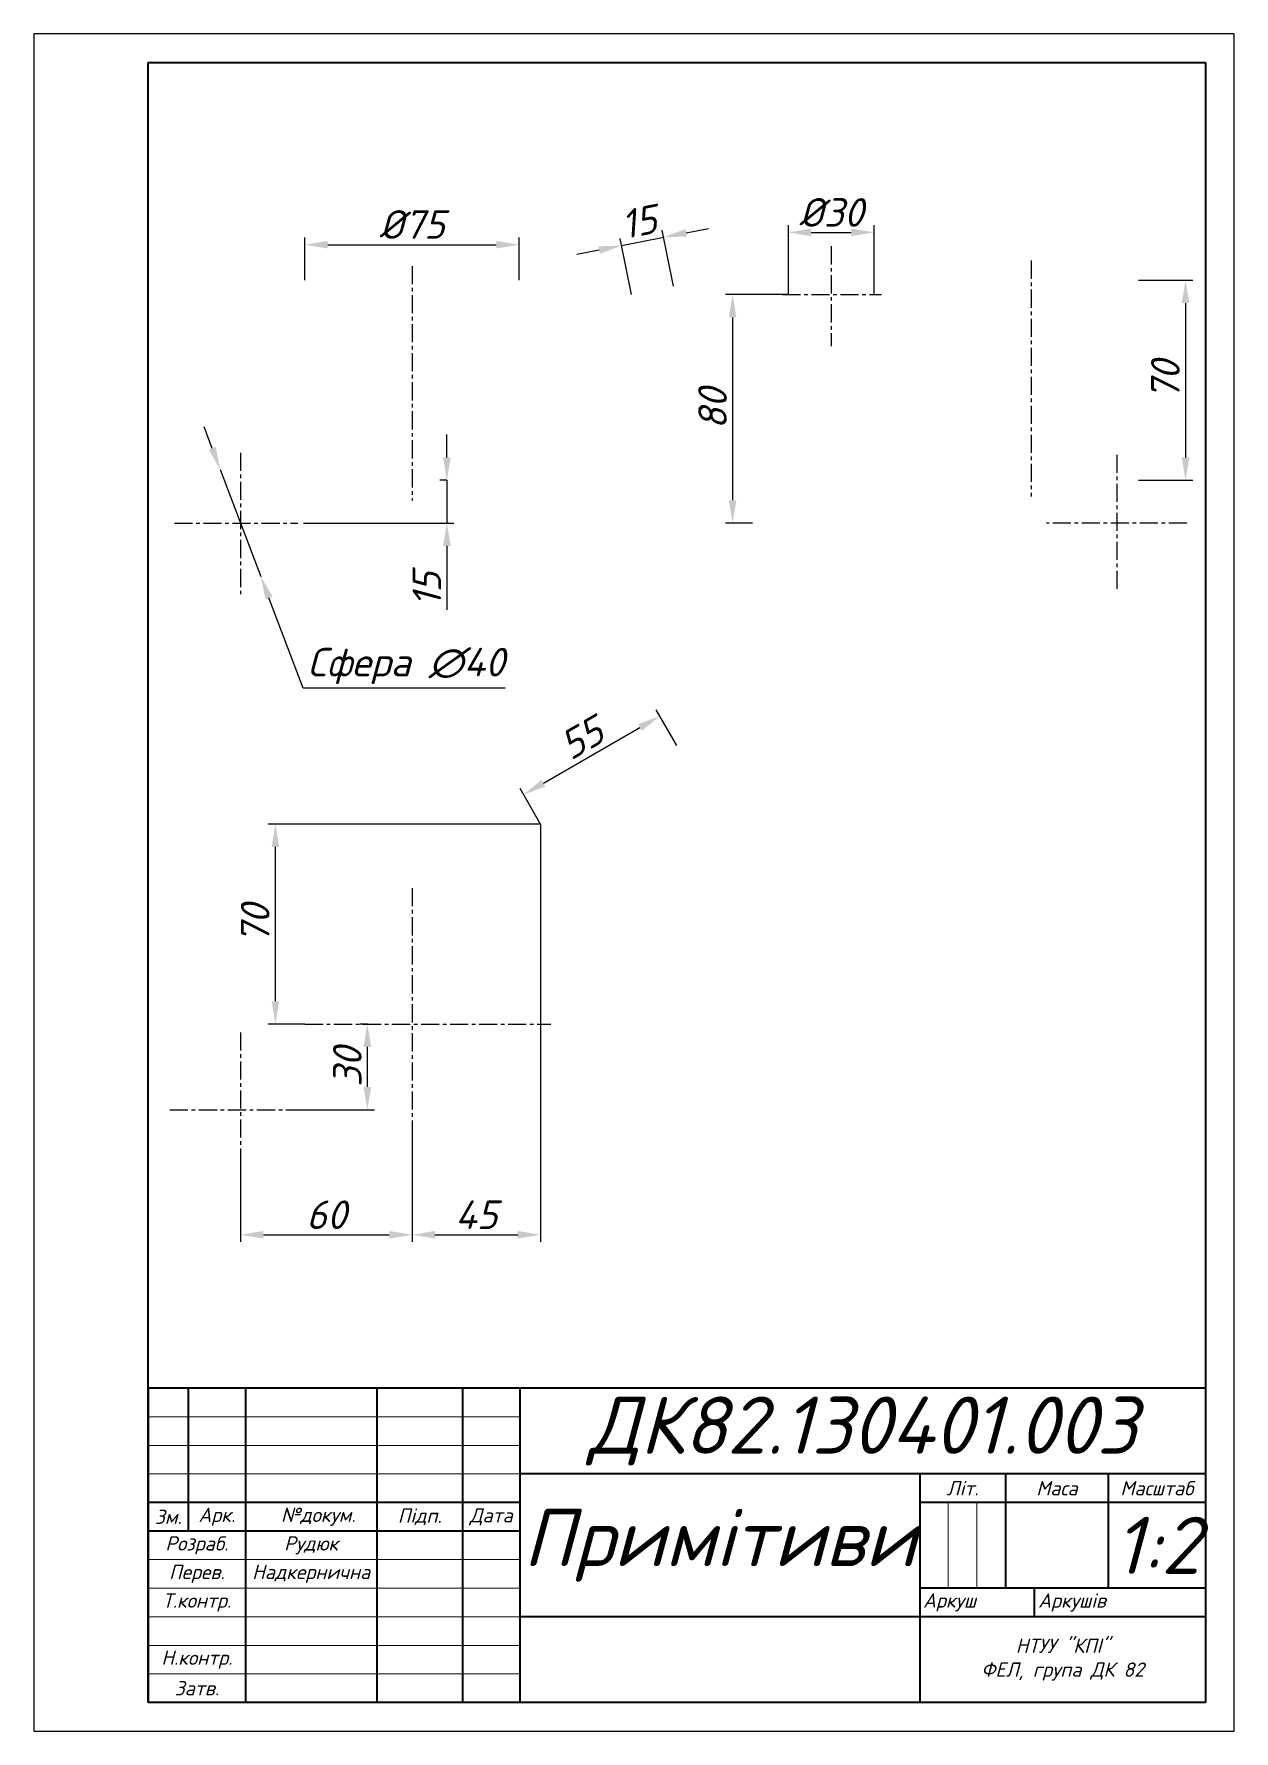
# Paper-space layout 'Лист1' of a CAD drawing. Header units: millimetres. Extents: x -7 to 203, y -20 to 277.
import ezdxf

# ---------------------------------------------------------------- set-up
doc = ezdxf.new("R2010")
doc.units = ezdxf.units.MM
doc.linetypes.add('осевая', pattern=[50.8, 31.75, -6.35, 6.35, -6.35])
doc.layers.add('Основные линии', color=250, linetype='Continuous', lineweight=35)
doc.layers.add('Тонкие линии', color=250, linetype='Continuous', lineweight=15)
for name, color, linetype in [('ось', 1, 'осевая'), ('размеры', 3, 'Continuous'), ('текст', 20, 'Continuous')]:
    doc.layers.add(name, color=color, linetype=linetype)
doc.styles.add('ГОСТ', font='isocpeui.ttf')
doc.styles.add('Гост большо', font='isocpeui.ttf', dxfattribs={"height": 10})
doc.dimstyles.new('ГОСТ', dxfattribs={"dimtxt": 5, "dimasz": 4, "dimexe": 1.25, "dimexo": 0, "dimgap": 1, "dimtad": 1, "dimtxsty": 'ГОСТ', "dimcen": 2.5, "dimadec": 0, "dimazin": 0, "dimtfac": 1, "dimtmove": 0, "dimatfit": 3, "dimfxl": 1, "dimarcsym": 0})
doc.dimstyles.new('Копия ГОСТ', dxfattribs={"dimtxt": 5, "dimasz": 4, "dimexe": 1.25, "dimexo": 0, "dimtad": 1, "dimtih": 1, "dimtoh": 1, "dimtxsty": 'ГОСТ', "dimcen": 2.5, "dimadec": 0, "dimazin": 0, "dimtfac": 1, "dimtmove": 0, "dimatfit": 3, "dimfxl": 1, "dimarcsym": 0})

# ---------------------------------------------------------------- blocks, each defined once
blk = doc.blocks.new('*D32')
at = {"layer": 'Defpoints', "color": 0, "transparency": 16777216}
for p in [(77.41, 240.12), (39.91, 233.9), (77.41, 233.9)]:
    blk.add_point(p, dxfattribs=at)
at = {"layer": 'размеры', "color": 0, "lineweight": -2, "transparency": 16777216}
for p, q in [((39.91, 233.9), (39.91, 241.37)), ((77.41, 233.9), (77.41, 241.37)), ((43.91, 240.12), (73.41, 240.12))]:
    blk.add_line(p, q, dxfattribs=at)
at = {"layer": 'размеры', "color": 0, "transparency": 16777216}
for points in [[(43.91, 240.79), (43.91, 239.46), (39.91, 240.12)], [(73.41, 240.79), (73.41, 239.46), (77.41, 240.12)]]:
    blk.add_solid(points, dxfattribs=at)
at = {"layer": 'размеры', "color": 0, "transparency": 16777216, "insert": (58.66, 243.66), "char_height": 5, "attachment_point": 5, "style": 'ГОСТ'}
blk.add_mtext('%%C75', dxfattribs=at)
blk = doc.blocks.new('*D33')
at = {"layer": 'Defpoints', "color": 0, "transparency": 16777216}
for p in [(185.76, 233.9), (185.76, 198.9), (194.01, 198.9)]:
    blk.add_point(p, dxfattribs=at)
at = {"layer": 'размеры', "color": 0, "lineweight": -2, "transparency": 16777216}
for p, q in [((185.76, 233.9), (195.26, 233.9)), ((194.01, 229.9), (194.01, 202.9)), ((185.76, 198.9), (195.26, 198.9))]:
    blk.add_line(p, q, dxfattribs=at)
at = {"layer": 'размеры', "color": 0, "transparency": 16777216}
for points in [[(193.34, 229.9), (194.68, 229.9), (194.01, 233.9)], [(193.34, 202.9), (194.68, 202.9), (194.01, 198.9)]]:
    blk.add_solid(points, dxfattribs=at)
at = {"layer": 'размеры', "color": 0, "transparency": 16777216, "insert": (190.48, 216.4), "char_height": 5, "attachment_point": 5, "rotation": 90, "style": 'ГОСТ'}
blk.add_mtext('70', dxfattribs=at)
blk = doc.blocks.new('*D34')
at = {"layer": 'Defpoints', "color": 0, "transparency": 16777216}
for p in [(139.51, 242.27), (124.51, 231.4), (139.51, 231.4)]:
    blk.add_point(p, dxfattribs=at)
at = {"layer": 'размеры', "color": 0, "lineweight": -2, "transparency": 16777216}
for p, q in [((124.51, 231.4), (124.51, 243.52)), ((128.51, 242.27), (135.51, 242.27)), ((139.51, 231.4), (139.51, 243.52))]:
    blk.add_line(p, q, dxfattribs=at)
at = {"layer": 'размеры', "color": 0, "transparency": 16777216}
for points in [[(128.51, 242.94), (128.51, 241.61), (124.51, 242.27)], [(135.51, 242.94), (135.51, 241.61), (139.51, 242.27)]]:
    blk.add_solid(points, dxfattribs=at)
at = {"layer": 'размеры', "color": 0, "transparency": 16777216, "insert": (132.01, 245.77), "char_height": 5, "attachment_point": 5, "style": 'ГОСТ'}
blk.add_mtext('%%C30', dxfattribs=at)
blk = doc.blocks.new('*D35')
at = {"layer": 'Defpoints', "color": 0, "transparency": 16777216}
for p in [(102.7, 241.43), (104.4, 232.86), (97.04, 231.4)]:
    blk.add_point(p, dxfattribs=at)
at = {"layer": 'размеры', "color": 0, "lineweight": -2, "transparency": 16777216}
for p, q in [((97.04, 231.4), (95.1, 241.19)), ((95.34, 239.97), (102.7, 241.43)), ((104.4, 232.86), (102.45, 242.65)), ((106.62, 242.2), (110.54, 242.98)), ((91.42, 239.19), (87.49, 238.41))]:
    blk.add_line(p, q, dxfattribs=at)
at = {"layer": 'размеры', "color": 0, "transparency": 16777216}
for points in [[(106.49, 242.86), (106.75, 241.55), (102.7, 241.43)], [(91.29, 239.84), (91.55, 238.53), (95.34, 239.97)]]:
    blk.add_solid(points, dxfattribs=at)
at = {"layer": 'размеры', "color": 0, "transparency": 16777216, "insert": (98.34, 244.13), "char_height": 5, "attachment_point": 5, "rotation": 11.2253, "style": 'ГОСТ'}
blk.add_mtext('15', dxfattribs=at)
blk = doc.blocks.new('*D37')
at = {"layer": 'Defpoints', "color": 0, "transparency": 16777216}
for p in [(124.51, 231.4), (114.75, 191.4), (118.26, 191.4)]:
    blk.add_point(p, dxfattribs=at)
at = {"layer": 'размеры', "color": 0, "lineweight": -2, "transparency": 16777216}
for p, q in [((124.51, 231.4), (113.5, 231.4)), ((114.75, 227.4), (114.75, 195.4)), ((118.26, 191.4), (113.5, 191.4))]:
    blk.add_line(p, q, dxfattribs=at)
at = {"layer": 'размеры', "color": 0, "transparency": 16777216}
for points in [[(114.08, 227.4), (115.42, 227.4), (114.75, 231.4)], [(114.08, 195.4), (115.42, 195.4), (114.75, 191.4)]]:
    blk.add_solid(points, dxfattribs=at)
at = {"layer": 'размеры', "color": 0, "transparency": 16777216, "insert": (111.25, 211.4), "char_height": 5, "attachment_point": 5, "rotation": 90, "style": 'ГОСТ'}
blk.add_mtext('80', dxfattribs=at)
blk = doc.blocks.new('*D38')
at = {"layer": 'Defpoints', "color": 0, "transparency": 16777216}
for p in [(25.11, 200.75), (32.21, 182.05)]:
    blk.add_point(p, dxfattribs=at)
at = {"layer": 'размеры', "color": 0, "lineweight": -2, "transparency": 16777216}
for p, q in [((23.7, 204.48), (22.28, 208.22)), ((25.11, 200.75), (32.21, 182.05)), ((39.63, 162.52), (33.63, 178.31)), ((74.97, 162.52), (39.63, 162.52))]:
    blk.add_line(p, q, dxfattribs=at)
at = {"layer": 'размеры', "color": 0, "transparency": 16777216}
for points in [[(24.32, 204.72), (23.07, 204.25), (25.11, 200.75)], [(34.26, 178.54), (33.01, 178.07), (32.21, 182.05)]]:
    blk.add_solid(points, dxfattribs=at)
at = {"layer": 'размеры', "color": 0, "transparency": 16777216, "insert": (57.61, 166.39), "char_height": 5, "attachment_point": 5, "style": 'ГОСТ'}
blk.add_mtext('Сфера ∅40', dxfattribs=at)
blk = doc.blocks.new('*D39')
at = {"layer": 'Defpoints', "color": 0, "transparency": 16777216}
for p in [(64.75, 198.9), (64.75, 198.9), (39.65, 191.4)]:
    blk.add_point(p, dxfattribs=at)
at = {"layer": 'размеры', "color": 0, "lineweight": -2, "transparency": 16777216}
for p, q in [((64.75, 202.9), (64.75, 206.9)), ((64.75, 198.9), (63.5, 198.9)), ((64.75, 198.9), (64.75, 191.4)), ((39.65, 191.4), (66, 191.4)), ((64.75, 187.4), (64.75, 176.22))]:
    blk.add_line(p, q, dxfattribs=at)
at = {"layer": 'размеры', "color": 0, "transparency": 16777216}
for points in [[(64.09, 202.9), (65.42, 202.9), (64.75, 198.9)], [(64.09, 187.4), (65.42, 187.4), (64.75, 191.4)]]:
    blk.add_solid(points, dxfattribs=at)
at = {"layer": 'размеры', "color": 0, "transparency": 16777216, "insert": (61.25, 179.81), "char_height": 5, "attachment_point": 5, "rotation": 90, "style": 'ГОСТ'}
blk.add_mtext('15', dxfattribs=at)
blk = doc.blocks.new('*D41')
at = {"layer": 'Defpoints', "color": 0, "transparency": 16777216}
for p in [(58.66, 84.98), (28.66, 78.73), (58.66, 66.86)]:
    blk.add_point(p, dxfattribs=at)
at = {"layer": 'размеры', "color": 0, "lineweight": -2, "transparency": 16777216}
for p, q in [((58.66, 84.98), (58.66, 65.61)), ((28.66, 78.73), (28.66, 65.61)), ((32.66, 66.86), (54.66, 66.86))]:
    blk.add_line(p, q, dxfattribs=at)
at = {"layer": 'размеры', "color": 0, "transparency": 16777216}
for points in [[(32.66, 67.52), (32.66, 66.19), (28.66, 66.86)], [(54.66, 67.52), (54.66, 66.19), (58.66, 66.86)]]:
    blk.add_solid(points, dxfattribs=at)
at = {"layer": 'размеры', "color": 0, "transparency": 16777216, "insert": (43.66, 70.36), "char_height": 5, "attachment_point": 5, "style": 'ГОСТ'}
blk.add_mtext('60', dxfattribs=at)
blk = doc.blocks.new('*D42')
at = {"layer": 'Defpoints', "color": 0, "transparency": 16777216}
for p in [(102.01, 157.63), (104.98, 152.48), (81.16, 138.73)]:
    blk.add_point(p, dxfattribs=at)
at = {"layer": 'размеры', "color": 0, "lineweight": -2, "transparency": 16777216}
for p, q in [((104.98, 152.48), (101.38, 158.71)), ((81.65, 145.88), (98.54, 155.63)), ((81.16, 138.73), (77.57, 144.96))]:
    blk.add_line(p, q, dxfattribs=at)
at = {"layer": 'размеры', "color": 0, "transparency": 16777216}
for points in [[(98.21, 156.2), (98.88, 155.05), (102.01, 157.63)], [(81.32, 146.45), (81.99, 145.3), (78.19, 143.88)]]:
    blk.add_solid(points, dxfattribs=at)
at = {"layer": 'размеры', "color": 0, "transparency": 16777216, "insert": (88.35, 153.78), "char_height": 5, "attachment_point": 5, "rotation": 30, "style": 'ГОСТ'}
blk.add_mtext('55', dxfattribs=at)
blk = doc.blocks.new('*D43')
at = {"layer": 'Defpoints', "color": 0, "transparency": 16777216}
for p in [(81.16, 138.73), (58.66, 84.98), (81.16, 66.86)]:
    blk.add_point(p, dxfattribs=at)
at = {"layer": 'размеры', "color": 0, "lineweight": -2, "transparency": 16777216}
for p, q in [((81.16, 138.73), (81.16, 65.61)), ((58.66, 84.98), (58.66, 65.61)), ((62.66, 66.86), (77.16, 66.86))]:
    blk.add_line(p, q, dxfattribs=at)
at = {"layer": 'размеры', "color": 0, "transparency": 16777216}
for points in [[(62.66, 67.52), (62.66, 66.19), (58.66, 66.86)], [(77.16, 67.52), (77.16, 66.19), (81.16, 66.86)]]:
    blk.add_solid(points, dxfattribs=at)
at = {"layer": 'размеры', "color": 0, "transparency": 16777216, "insert": (69.91, 70.36), "char_height": 5, "attachment_point": 5, "style": 'ГОСТ'}
blk.add_mtext('45', dxfattribs=at)
blk = doc.blocks.new('*D44')
at = {"layer": 'Defpoints', "color": 0, "transparency": 16777216}
for p in [(34.75, 138.73), (81.16, 138.73), (39.91, 103.73)]:
    blk.add_point(p, dxfattribs=at)
at = {"layer": 'размеры', "color": 0, "lineweight": -2, "transparency": 16777216}
for p, q in [((81.16, 138.73), (33.5, 138.73)), ((34.75, 107.73), (34.75, 134.73)), ((39.91, 103.73), (33.5, 103.73))]:
    blk.add_line(p, q, dxfattribs=at)
at = {"layer": 'размеры', "color": 0, "transparency": 16777216}
for points in [[(34.08, 134.73), (35.42, 134.73), (34.75, 138.73)], [(34.08, 107.73), (35.42, 107.73), (34.75, 103.73)]]:
    blk.add_solid(points, dxfattribs=at)
at = {"layer": 'размеры', "color": 0, "transparency": 16777216, "insert": (31.22, 121.23), "char_height": 5, "attachment_point": 5, "rotation": 90, "style": 'ГОСТ'}
blk.add_mtext('70', dxfattribs=at)
blk = doc.blocks.new('*D45')
at = {"layer": 'Defpoints', "color": 0, "transparency": 16777216}
for p in [(50.84, 103.73), (50.84, 103.73), (38.66, 88.73)]:
    blk.add_point(p, dxfattribs=at)
at = {"layer": 'размеры', "color": 0, "lineweight": -2, "transparency": 16777216}
for p, q in [((50.84, 103.73), (49.59, 103.73)), ((50.84, 92.73), (50.84, 99.73)), ((38.66, 88.73), (52.09, 88.73))]:
    blk.add_line(p, q, dxfattribs=at)
at = {"layer": 'размеры', "color": 0, "transparency": 16777216}
for points in [[(50.17, 99.73), (51.51, 99.73), (50.84, 103.73)], [(50.17, 92.73), (51.51, 92.73), (50.84, 88.73)]]:
    blk.add_solid(points, dxfattribs=at)
at = {"layer": 'размеры', "color": 0, "transparency": 16777216, "insert": (47.34, 96.23), "char_height": 5, "attachment_point": 5, "rotation": 90, "style": 'ГОСТ'}
blk.add_mtext('30', dxfattribs=at)

psp = doc.layouts.new('Лист1')

# ---------------------------------------------------------------- linework, layer by layer
psp.add_line((19.5013, 40.003), (19.5013, 20.003))
psp.add_lwpolyline([(-7.4987, -19.997), (202.5013, -19.997), (202.5013, 277.003), (-7.4987, 277.003)], close=True)
at = {"layer": 'Основные линии'}
for p, q in [((12.5013, -14.997), (12.5013, 272.003)), ((12.5013, 272.003), (197.5013, 272.003)), ((197.5013, 272.003), (197.5013, -14.997)), ((12.5013, 40.003), (12.5013, -14.997)), ((197.5013, 40.003), (12.5013, 40.003)), ((19.5013, 40.003), (19.5013, 15.003)), ((29.5013, 40.003), (29.5013, -14.997)), ((52.5013, 40.003), (52.5013, -14.997)), ((67.5013, 40.003), (67.5013, -14.997)), ((77.5013, 40.003), (77.5013, -14.997)), ((197.5013, 25.003), (77.5013, 25.003)), ((147.5013, 25.003), (147.5013, -14.997)), ((162.5013, 25.003), (162.5013, 5.003)), ((180.5013, 25.003), (180.5013, 5.003)), ((77.5013, 20.003), (12.5013, 20.003)), ((197.5013, 20.003), (147.5013, 20.003)), ((77.5013, 15.003), (12.5013, 15.003)), ((197.5013, 5.003), (147.5013, 5.003)), ((167.5013, 5.003), (167.5013, 0.003)), ((197.5013, 0.003), (77.5013, 0.003)), ((197.5013, -14.997), (12.5013, -14.997))]:
    psp.add_line(p, q, dxfattribs=at)
at = {"layer": 'ось', "ltscale": 0.1}
for p, q in [((132.0078, 239.851), (132.0078, 222.3862)), ((58.6643, 236.3737), (58.6643, 195.328)), ((167.0078, 237.3322), (167.0078, 196.0661)), ((123.4745, 231.3965), (140.7878, 231.3965)), ((28.6643, 203.7005), (28.6643, 178.6945)), ((182.0078, 203.3692), (182.0078, 179.2693)), ((17.0871, 191.3965), (38.6643, 191.3965)), ((194.2623, 191.3965), (169.6777, 191.3965)), ((58.6643, 127.5093), (58.6643, 84.9766)), ((28.6643, 102.2671), (28.6643, 78.7266)), ((39.9143, 103.7266), (82.9237, 103.7266)), ((16.2813, 88.7266), (41.2568, 88.7266))]:
    psp.add_line(p, q, dxfattribs=at)
at = {"layer": 'Тонкие линии'}
for p, q in [((77.5013, 35.003), (12.5013, 35.003)), ((77.5013, 30.003), (12.5013, 30.003)), ((77.5013, 25.003), (12.5013, 25.003)), ((152.5013, 20.003), (152.5013, 5.003)), ((157.5013, 20.003), (157.5013, 5.003)), ((77.5013, 10.003), (12.5013, 10.003)), ((77.5013, 5.003), (12.5013, 5.003)), ((77.5013, 0.003), (12.5013, 0.003)), ((77.5013, -4.997), (12.5013, -4.997)), ((77.5013, -9.997), (12.5013, -9.997))]:
    psp.add_line(p, q, dxfattribs=at)

# ---------------------------------------------------------------- texts
at = {"layer": 'текст'}
for s, width, gutter_width, insert, char_height, attachment_point, style in [('ДК82.130401.003', 120, 12.5, (137.5013, 32.503), 10, 5, 'Гост большо'), ('\\pxqc;Літ.', 15, 12.5, (155.0013, 22.503), 2.5, 5, 'ГОСТ'), ('Масштаб', 17, 12.5, (189.0013, 22.503), 2.5, 5, 'ГОСТ'), ('Маса', 18, 12.5, (171.5013, 22.503), 2.5, 5, 'ГОСТ'), ('Зм.', 7, 12.5, (16.0013, 17.503), 2.5, 5, 'ГОСТ'), ('Арк.', 10, 12.5, (24.5013, 17.503), 2.5, 5, 'ГОСТ'), ('\\pxi-3,l4,t4;№докум.', 23, 12.5, (41.0013, 17.503), 2.5, 5, 'ГОСТ'), ('Підп.', 15, 12.5, (60.0013, 17.503), 2.5, 5, 'ГОСТ'), ('Дата', 10, 12.5, (72.5013, 17.503), 2.5, 5, 'ГОСТ'), ('Примітиви', 70, 50, (112.5013, 12.503), 10, 5, 'Гост большо'), ('1:2', 17, 50, (189.0013, 12.503), 10, 5, 'Гост большо'), ('Розраб.', 17, 12.5, (21.0013, 12.503), 2.5, 5, 'ГОСТ'), ('Рудюк ', 23, 12.5, (41.0013, 12.503), 2.5, 5, 'ГОСТ'), ('Перев.', 17, 12.5, (21.0013, 7.503), 2.5, 5, 'ГОСТ'), ('Надкернична', 23, 12.5, (41.0013, 7.503), 2.5, 5, 'ГОСТ'), ('Т.контр.', 17, 12.5, (21.0013, 2.503), 2.5, 5, 'ГОСТ'), ('Аркуш', 20, 12.5, (148.0764, 2.5189), 2.5, 4, 'ГОСТ'), ('Аркушів', 30, 12.5, (168.2207, 2.503), 2.5, 4, 'ГОСТ'), ('Н.контр.', 17, 12.5, (21.0013, -7.497), 2.5, 5, 'ГОСТ'), ('НТУУ "КПІ"\\PФЕЛ, група ДК 82', 50, 12.5, (172.5013, -7.497), 2.5, 5, 'ГОСТ'), ('Затв.', 17, 12.5, (21.0013, -12.497), 2.5, 5, 'ГОСТ')]:
    psp.add_mtext_dynamic_manual_height_columns(s, width=width, gutter_width=gutter_width, heights=[0], dxfattribs=dict(at, insert=insert, char_height=char_height, attachment_point=attachment_point, style=style))

# ---------------------------------------------------------------- dimensions: what is measured, and where the dimension line sits
at = {"layer": 'размеры'}
dim = psp.add_linear_dim(base=(77.4143, 240.1237), p1=(39.9143, 233.8965), p2=(77.4143, 233.8965), text='%%C<>', dimstyle='ГОСТ', override={"dimlfac": -2}, dxfattribs=at)
dim.commit()
dim.dimension.update_dxf_attribs({"geometry": '*D32', "text_midpoint": (58.6643, 243.6559)})
for base, p1, p2, angle, picture, middle, dimtype in [((102.6973, 241.4257), (97.0414, 231.3965), (104.3979, 232.8565), 11.225295, '*D35', (99.019, 240.6956), 161), ((64.7541, 198.8965), (39.6467, 191.3965), (64.7541, 198.8965), 90, '*D39', (64.7541, 179.8075), 160), ((50.8407, 103.7266), (38.6643, 88.7266), (50.8407, 103.7266), 90, '*D45', (50.8407, 96.2266), 160)]:
    dim = psp.add_linear_dim(base=base, p1=p1, p2=p2, angle=angle, dimstyle='ГОСТ', override={"dimlfac": -2}, dxfattribs=at)
    dim.commit()
    dim.dimension.update_dxf_attribs({"geometry": picture, "text_midpoint": middle, "dimtype": dimtype})
dim = psp.add_linear_dim(base=(139.5078, 242.2742), p1=(124.5078, 231.3965), p2=(139.5078, 231.3965), text='%%C<>', dimstyle='ГОСТ', override={"dimlfac": -2}, dxfattribs=at)
dim.commit()
dim.dimension.update_dxf_attribs({"geometry": '*D34', "text_midpoint": (132.0078, 242.2742), "dimtype": 160})
for base, p1, p2, picture, middle in [((194.0115, 198.8965), (185.7578, 233.8965), (185.7578, 198.8965), '*D33', (190.4793, 216.3965)), ((114.7509, 191.3965), (124.5078, 231.3965), (118.2578, 191.3965), '*D37', (111.2509, 211.3965)), ((34.7485, 138.7266), (39.9143, 103.7266), (81.1643, 138.7266), '*D44', (31.2163, 121.2266))]:
    dim = psp.add_linear_dim(base=base, p1=p1, p2=p2, angle=90, dimstyle='ГОСТ', override={"dimlfac": -2}, dxfattribs=at)
    dim.commit()
    dim.dimension.update_dxf_attribs({"geometry": picture, "text_midpoint": middle})
dim = psp.add_diameter_dim_2p(p1=(25.1149, 200.7454), p2=(32.2137, 182.0476), text='Сфера <>', dimstyle='Копия ГОСТ', override={"dimlfac": -2}, dxfattribs=at)
dim.commit()
dim.dimension.update_dxf_attribs({"geometry": '*D38', "text_midpoint": (57.6117, 162.5168), "dimtype": 163})
dim = psp.add_aligned_dim(p1=(81.1643, 138.7266), p2=(104.98, 152.4766), distance=5.9477, dimstyle='ГОСТ', override={"dimlfac": -2}, dxfattribs=at)
dim.commit()
dim.dimension.update_dxf_attribs({"geometry": '*D42', "text_midpoint": (88.3483, 153.7835)})
for base, p1, p2, picture, middle in [((81.1643, 66.8558), (58.6643, 84.9766), (81.1643, 138.7266), '*D43', (69.9143, 70.3558)), ((58.6643, 66.8558), (28.6643, 78.7266), (58.6643, 84.9766), '*D41', (43.6643, 70.3558))]:
    dim = psp.add_linear_dim(base=base, p1=p1, p2=p2, dimstyle='ГОСТ', override={"dimlfac": -2}, dxfattribs=at)
    dim.commit()
    dim.dimension.update_dxf_attribs({"geometry": picture, "text_midpoint": middle})

doc.saveas('drawing.dxf')
